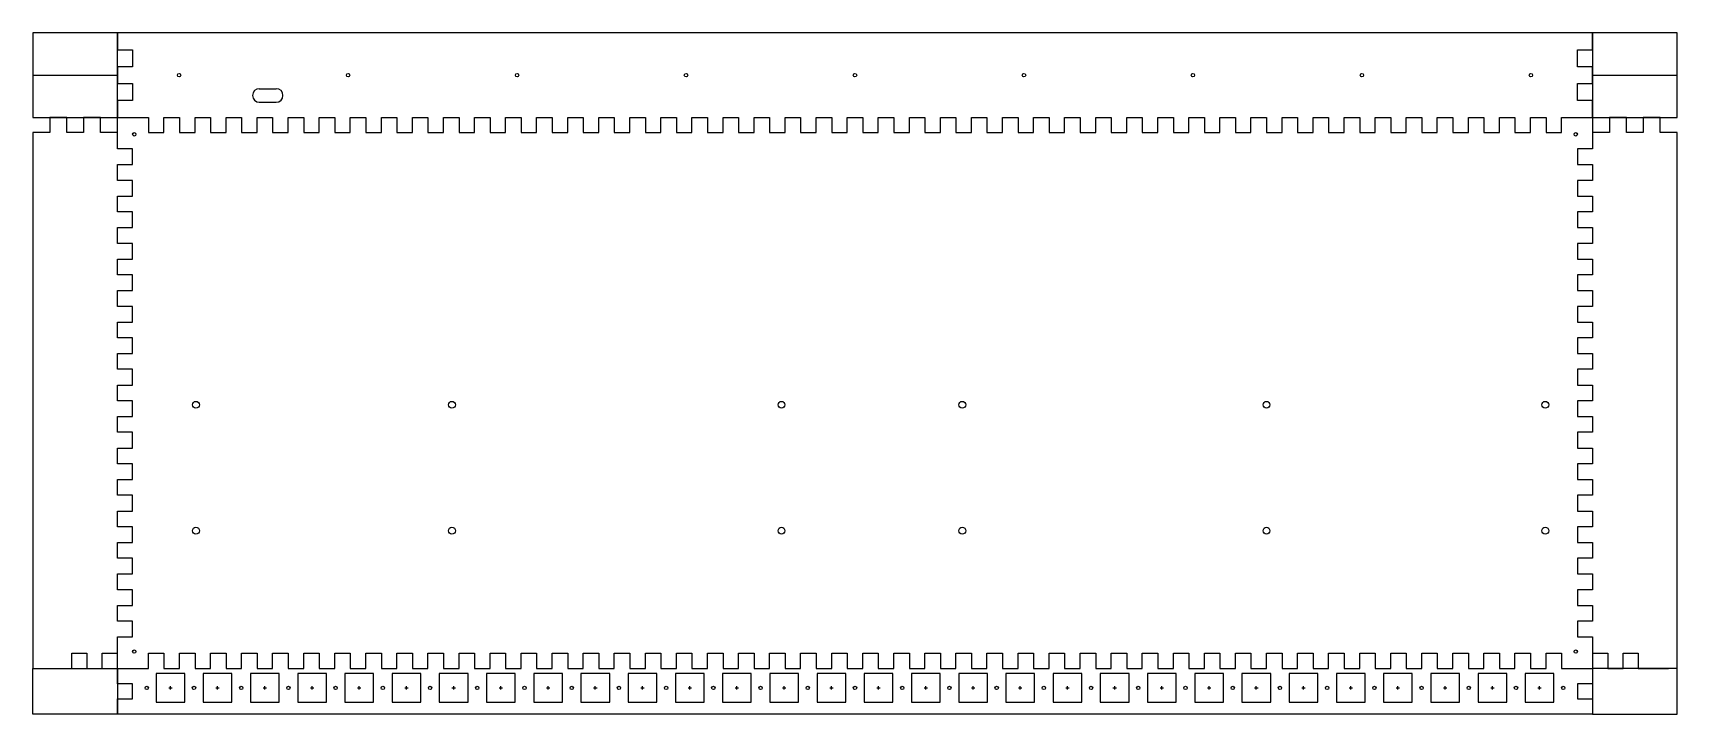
# Model space of a CAD drawing. Header units: metres. Extents: x 0 to 973, y 0 to 403.
import ezdxf

# ---------------------------------------------------------------- set-up
doc = ezdxf.new("R2010")
doc.units = ezdxf.units.M

msp = doc.modelspace()

# ---------------------------------------------------------------- linework, layer by layer
at = {"color": 7}
for p, q in [((50, 403), (0, 403)), ((0, 403), (0, 353)), ((50, 353), (50, 403)), ((923, 403), (50, 403)), ((50, 403), (50, 393)), ((973, 403), (923, 403)), ((923, 403), (923, 353)), ((923, 393), (923, 403)), ((973, 353), (973, 403)), ((50, 393), (59, 393)), ((59, 393), (59, 383)), ((914, 383), (914, 393)), ((914, 393), (923, 393)), ((59, 383), (50, 383)), ((50, 383), (50, 373)), ((923, 383), (914, 383)), ((923, 373), (923, 383)), ((0, 378), (50, 378)), ((50, 373), (59, 373)), ((59, 373), (59, 363)), ((134, 370), (144, 370)), ((914, 363), (914, 373)), ((914, 373), (923, 373)), ((923, 378), (973, 378)), ((59, 363), (50, 363)), ((50, 363), (50, 353)), ((134, 362), (144, 362)), ((923, 363), (914, 363)), ((923, 353), (923, 363)), ((0, 353), (50, 353)), ((20, 353), (10, 353)), ((10, 353), (10, 344)), ((20, 344), (20, 353)), ((40, 353), (30, 353)), ((30, 353), (30, 344)), ((40, 344), (40, 353)), ((50, 353), (68.378952, 353)), ((50, 334.371277), (50, 352.999817)), ((68.378952, 353), (68.378952, 344)), ((77.568428, 344), (77.568428, 353)), ((77.568428, 353), (86.757904, 353)), ((86.757904, 353), (86.757904, 344)), ((95.94738, 344), (95.94738, 353)), ((95.94738, 353), (105.136856, 353)), ((105.136856, 353), (105.136856, 344)), ((114.326332, 344), (114.326332, 353)), ((114.326332, 353), (123.515808, 353)), ((123.515808, 353), (123.515808, 344)), ((132.705276, 344), (132.705276, 353)), ((132.705276, 353), (141.894745, 353)), ((141.894745, 353), (141.894745, 344)), ((151.084213, 344), (151.084213, 353)), ((151.084213, 353), (160.273682, 353)), ((160.273682, 353), (160.273682, 344)), ((169.46315, 344), (169.46315, 353)), ((169.46315, 353), (178.652618, 353)), ((178.652618, 353), (178.652618, 344)), ((187.842087, 344), (187.842087, 353)), ((187.842087, 353), (197.031555, 353)), ((197.031555, 353), (197.031555, 344)), ((206.221024, 344), (206.221024, 353)), ((206.221024, 353), (215.410492, 353)), ((215.410492, 353), (215.410492, 344)), ((224.59996, 344), (224.59996, 353)), ((224.59996, 353), (233.789429, 353)), ((233.789429, 353), (233.789429, 344)), ((242.978897, 344), (242.978897, 353)), ((242.978897, 353), (252.168365, 353)), ((252.168365, 353), (252.168365, 344)), ((261.357849, 344), (261.357849, 353)), ((261.357849, 353), (270.547333, 353)), ((270.547333, 353), (270.547333, 344)), ((279.736816, 344), (279.736816, 353)), ((279.736816, 353), (288.9263, 353)), ((288.9263, 353), (288.9263, 344)), ((298.115784, 344), (298.115784, 353)), ((298.115784, 353), (307.305267, 353)), ((307.305267, 353), (307.305267, 344)), ((316.494751, 344), (316.494751, 353)), ((316.494751, 353), (325.684235, 353)), ((325.684235, 353), (325.684235, 344)), ((334.873718, 344), (334.873718, 353)), ((334.873718, 353), (344.063202, 353)), ((344.063202, 353), (344.063202, 344)), ((353.252686, 344), (353.252686, 353)), ((353.252686, 353), (362.442169, 353)), ((362.442169, 353), (362.442169, 344)), ((371.631653, 344), (371.631653, 353)), ((371.631653, 353), (380.821136, 353)), ((380.821136, 353), (380.821136, 344)), ((390.01062, 344), (390.01062, 353)), ((390.01062, 353), (399.200104, 353)), ((399.200104, 353), (399.200104, 344)), ((408.389587, 344), (408.389587, 353)), ((408.389587, 353), (417.579071, 353)), ((417.579071, 353), (417.579071, 344)), ((426.768555, 344), (426.768555, 353)), ((426.768555, 353), (435.958038, 353)), ((435.958038, 353), (435.958038, 344)), ((445.147522, 344), (445.147522, 353)), ((445.147522, 353), (454.337006, 353)), ((454.337006, 353), (454.337006, 344)), ((463.526489, 344), (463.526489, 353)), ((463.526489, 353), (472.715973, 353)), ((472.715973, 353), (472.715973, 344)), ((481.905457, 344), (481.905457, 353)), ((481.905457, 353), (491.09494, 353)), ((491.09494, 353), (491.09494, 344)), ((500.284424, 344), (500.284424, 353)), ((500.284424, 353), (509.473907, 353)), ((509.473907, 353), (509.473907, 344)), ((518.663391, 344), (518.663391, 353)), ((518.663391, 353), (527.852844, 353)), ((527.852844, 353), (527.852844, 344)), ((537.042297, 344), (537.042297, 353)), ((537.042297, 353), (546.23175, 353)), ((546.23175, 353), (546.23175, 344)), ((555.421204, 344), (555.421204, 353)), ((555.421204, 353), (564.610657, 353)), ((564.610657, 353), (564.610657, 344)), ((573.80011, 344), (573.80011, 353)), ((573.80011, 353), (582.989563, 353)), ((582.989563, 353), (582.989563, 344)), ((592.179016, 344), (592.179016, 353)), ((592.179016, 353), (601.368469, 353)), ((601.368469, 353), (601.368469, 344)), ((610.557922, 344), (610.557922, 353)), ((610.557922, 353), (619.747375, 353)), ((619.747375, 353), (619.747375, 344)), ((628.936829, 344), (628.936829, 353)), ((628.936829, 353), (638.126282, 353)), ((638.126282, 353), (638.126282, 344)), ((647.315735, 344), (647.315735, 353)), ((647.315735, 353), (656.505188, 353)), ((656.505188, 353), (656.505188, 344)), ((665.694641, 344), (665.694641, 353)), ((665.694641, 353), (674.884094, 353)), ((674.884094, 353), (674.884094, 344)), ((684.073547, 344), (684.073547, 353)), ((684.073547, 353), (693.263, 353)), ((693.263, 353), (693.263, 344)), ((702.452454, 344), (702.452454, 353)), ((702.452454, 353), (711.641907, 353)), ((711.641907, 353), (711.641907, 344)), ((720.83136, 344), (720.83136, 353)), ((720.83136, 353), (730.020813, 353)), ((730.020813, 353), (730.020813, 344)), ((739.210266, 344), (739.210266, 353)), ((739.210266, 353), (748.399719, 353)), ((748.399719, 353), (748.399719, 344)), ((757.589172, 344), (757.589172, 353)), ((757.589172, 353), (766.778625, 353)), ((766.778625, 353), (766.778625, 344)), ((775.968079, 344), (775.968079, 353)), ((775.968079, 353), (785.157532, 353)), ((785.157532, 353), (785.157532, 344)), ((794.346985, 344), (794.346985, 353)), ((794.346985, 353), (803.536438, 353)), ((803.536438, 353), (803.536438, 344)), ((812.725891, 344), (812.725891, 353)), ((812.725891, 353), (821.915344, 353)), ((821.915344, 353), (821.915344, 344)), ((831.104797, 344), (831.104797, 353)), ((831.104797, 353), (840.29425, 353)), ((840.29425, 353), (840.29425, 344)), ((849.483704, 344), (849.483704, 353)), ((849.483704, 353), (858.673157, 353)), ((858.673157, 353), (858.673157, 344)), ((867.86261, 344), (867.86261, 353)), ((867.86261, 353), (877.052063, 353)), ((877.052063, 353), (877.052063, 344)), ((886.241516, 344), (886.241516, 353)), ((886.241516, 353), (895.430969, 353)), ((895.430969, 353), (895.430969, 344)), ((904.620422, 344), (904.620422, 353)), ((904.620422, 353), (922.999329, 353)), ((923, 353), (973, 353)), ((923, 353), (923, 334.37146)), ((943, 353), (933, 353)), ((933, 353), (933, 344)), ((943, 344), (943, 353)), ((963, 353), (953, 353)), ((953, 353), (953, 344)), ((963, 344), (963, 353)), ((10, 344), (0, 344)), ((0, 344), (0, 172)), ((30, 344), (20, 344)), ((50, 344), (40, 344)), ((68.378952, 344), (77.568428, 344)), ((86.757904, 344), (95.94738, 344)), ((105.136856, 344), (114.326332, 344)), ((123.515808, 344), (132.705276, 344)), ((141.894745, 344), (151.084213, 344)), ((160.273682, 344), (169.46315, 344)), ((178.652618, 344), (187.842087, 344)), ((197.031555, 344), (206.221024, 344)), ((215.410492, 344), (224.59996, 344)), ((233.789429, 344), (242.978897, 344)), ((252.168365, 344), (261.357849, 344)), ((270.547333, 344), (279.736816, 344)), ((288.9263, 344), (298.115784, 344)), ((307.305267, 344), (316.494751, 344)), ((325.684235, 344), (334.873718, 344)), ((344.063202, 344), (353.252686, 344)), ((362.442169, 344), (371.631653, 344)), ((380.821136, 344), (390.01062, 344)), ((399.200104, 344), (408.389587, 344)), ((417.579071, 344), (426.768555, 344)), ((435.958038, 344), (445.147522, 344)), ((454.337006, 344), (463.526489, 344)), ((472.715973, 344), (481.905457, 344)), ((491.09494, 344), (500.284424, 344)), ((509.473907, 344), (518.663391, 344)), ((527.852844, 344), (537.042297, 344)), ((546.23175, 344), (555.421204, 344)), ((564.610657, 344), (573.80011, 344)), ((582.989563, 344), (592.179016, 344)), ((601.368469, 344), (610.557922, 344)), ((619.747375, 344), (628.936829, 344)), ((638.126282, 344), (647.315735, 344)), ((656.505188, 344), (665.694641, 344)), ((674.884094, 344), (684.073547, 344)), ((693.263, 344), (702.452454, 344)), ((711.641907, 344), (720.83136, 344)), ((730.020813, 344), (739.210266, 344)), ((748.399719, 344), (757.589172, 344)), ((766.778625, 344), (775.968079, 344)), ((785.157532, 344), (794.346985, 344)), ((803.536438, 344), (812.725891, 344)), ((821.915344, 344), (831.104797, 344)), ((840.29425, 344), (849.483704, 344)), ((858.673157, 344), (867.86261, 344)), ((877.052063, 344), (886.241516, 344)), ((895.430969, 344), (904.620422, 344)), ((933, 344), (923, 344)), ((953, 344), (943, 344)), ((973, 344), (963, 344)), ((973, 172), (973, 344)), ((59, 334.371277), (50, 334.371277)), ((59, 325.057007), (59, 334.371277)), ((923, 334.37146), (914, 334.37146)), ((914, 334.37146), (914, 325.05719)), ((50, 315.742737), (50, 325.057007)), ((50, 325.057007), (59, 325.057007)), ((914, 325.05719), (923, 325.05719)), ((923, 325.05719), (923, 315.74292)), ((59, 315.742737), (50, 315.742737)), ((59, 306.428467), (59, 315.742737)), ((923, 315.74292), (914, 315.74292)), ((914, 315.74292), (914, 306.42865)), ((50, 297.114197), (50, 306.428467)), ((50, 306.428467), (59, 306.428467)), ((914, 306.42865), (923, 306.42865)), ((923, 306.42865), (923, 297.11438)), ((59, 297.114197), (50, 297.114197)), ((59, 287.799927), (59, 297.114197)), ((923, 297.11438), (914, 297.11438)), ((914, 297.11438), (914, 287.80011)), ((50, 278.485657), (50, 287.799927)), ((50, 287.799927), (59, 287.799927)), ((914, 287.80011), (923, 287.80011)), ((923, 287.80011), (923, 278.48584)), ((59, 278.485657), (50, 278.485657)), ((59, 269.171387), (59, 278.485657)), ((923, 278.48584), (914, 278.48584)), ((914, 278.48584), (914, 269.17157)), ((50, 259.857117), (50, 269.171387)), ((50, 269.171387), (59, 269.171387)), ((914, 269.17157), (923, 269.17157)), ((923, 269.17157), (923, 259.8573)), ((59, 259.857117), (50, 259.857117)), ((59, 250.542847), (59, 259.857117)), ((923, 259.8573), (914, 259.8573)), ((914, 259.8573), (914, 250.543015)), ((50, 241.228561), (50, 250.542847)), ((50, 250.542847), (59, 250.542847)), ((914, 250.543015), (923, 250.543015)), ((923, 250.543015), (923, 241.228729)), ((59, 241.228561), (50, 241.228561)), ((59, 231.914276), (59, 241.228561)), ((923, 241.228729), (914, 241.228729)), ((914, 241.228729), (914, 231.914444)), ((50, 222.599991), (50, 231.914276)), ((50, 231.914276), (59, 231.914276)), ((914, 231.914444), (923, 231.914444)), ((923, 231.914444), (923, 222.600159)), ((59, 222.599991), (50, 222.599991)), ((59, 213.285706), (59, 222.599991)), ((923, 222.600159), (914, 222.600159)), ((914, 222.600159), (914, 213.285873)), ((50, 203.97142), (50, 213.285706)), ((50, 213.285706), (59, 213.285706)), ((914, 213.285873), (923, 213.285873)), ((923, 213.285873), (923, 203.971588)), ((59, 203.97142), (50, 203.97142)), ((50, 185.34285), (50, 194.657135)), ((50, 194.657135), (59, 194.657135)), ((59, 194.657135), (59, 203.97142)), ((923, 203.971588), (914, 203.971588)), ((914, 203.971588), (914, 194.657303)), ((914, 194.657303), (923, 194.657303)), ((923, 194.657303), (923, 185.343018)), ((59, 185.34285), (50, 185.34285)), ((59, 176.028564), (59, 185.34285)), ((923, 185.343018), (914, 185.343018)), ((914, 185.343018), (914, 176.028732)), ((50, 166.714279), (50, 176.028564)), ((50, 176.028564), (59, 176.028564)), ((914, 176.028732), (923, 176.028732)), ((923, 176.028732), (923, 166.714447)), ((0, 172), (0, 172)), ((0, 172), (0, 27)), ((59, 166.714279), (50, 166.714279)), ((59, 157.399994), (59, 166.714279)), ((923, 166.714447), (914, 166.714447)), ((914, 166.714447), (914, 157.400162)), ((973, 27), (973, 172)), ((973, 172), (973, 172)), ((50, 148.085709), (50, 157.399994)), ((50, 157.399994), (59, 157.399994)), ((914, 157.400162), (923, 157.400162)), ((923, 157.400162), (923, 148.085876)), ((59, 148.085709), (50, 148.085709)), ((59, 138.771423), (59, 148.085709)), ((923, 148.085876), (914, 148.085876)), ((914, 148.085876), (914, 138.771591)), ((50, 129.457138), (50, 138.771423)), ((50, 138.771423), (59, 138.771423)), ((914, 138.771591), (923, 138.771591)), ((923, 138.771591), (923, 129.457306)), ((59, 129.457138), (50, 129.457138)), ((59, 120.142853), (59, 129.457138)), ((923, 129.457306), (914, 129.457306)), ((914, 129.457306), (914, 120.143021)), ((50, 110.828568), (50, 120.142853)), ((50, 120.142853), (59, 120.142853)), ((914, 120.143021), (923, 120.143021)), ((923, 120.143021), (923, 110.828735)), ((59, 110.828568), (50, 110.828568)), ((59, 101.514282), (59, 110.828568)), ((923, 110.828735), (914, 110.828735)), ((914, 110.828735), (914, 101.51445)), ((50, 92.199997), (50, 101.514282)), ((50, 101.514282), (59, 101.514282)), ((914, 101.51445), (923, 101.51445)), ((923, 101.51445), (923, 92.200165)), ((59, 92.199997), (50, 92.199997)), ((59, 82.885712), (59, 92.199997)), ((923, 92.200165), (914, 92.200165)), ((914, 92.200165), (914, 82.88588)), ((50, 73.571426), (50, 82.885712)), ((50, 82.885712), (59, 82.885712)), ((914, 82.88588), (923, 82.88588)), ((923, 82.88588), (923, 73.571594)), ((59, 73.571426), (50, 73.571426)), ((59, 64.257141), (59, 73.571426)), ((923, 73.571594), (914, 73.571594)), ((914, 73.571594), (914, 64.257309)), ((50, 54.942856), (50, 64.257141)), ((50, 64.257141), (59, 64.257141)), ((914, 64.257309), (923, 64.257309)), ((923, 64.257309), (923, 54.943024)), ((59, 54.942856), (50, 54.942856)), ((59, 45.628571), (59, 54.942856)), ((923, 54.943024), (914, 54.943024)), ((914, 54.943024), (914, 45.628738)), ((50, 27), (50, 45.628571)), ((50, 45.628571), (59, 45.628571)), ((914, 45.628738), (923, 45.628738)), ((923, 45.628738), (923, 27.000168)), ((23, 27), (23, 36)), ((23, 36), (32, 36)), ((32, 36), (32, 27)), ((41, 27), (41, 36)), ((41, 36), (50, 36)), ((68.378952, 27), (68.378952, 36)), ((68.378952, 36), (77.568428, 36)), ((77.568428, 36), (77.568428, 27)), ((86.757904, 27), (86.757904, 36)), ((86.757904, 36), (95.94738, 36)), ((95.94738, 36), (95.94738, 27)), ((105.136856, 27), (105.136856, 36)), ((105.136856, 36), (114.326332, 36)), ((114.326332, 36), (114.326332, 27)), ((123.515808, 27), (123.515808, 36)), ((123.515808, 36), (132.705276, 36)), ((132.705276, 36), (132.705276, 27)), ((141.894745, 27), (141.894745, 36)), ((141.894745, 36), (151.084213, 36)), ((151.084213, 36), (151.084213, 27)), ((160.273682, 27), (160.273682, 36)), ((160.273682, 36), (169.46315, 36)), ((169.46315, 36), (169.46315, 27)), ((178.652618, 27), (178.652618, 36)), ((178.652618, 36), (187.842087, 36)), ((187.842087, 36), (187.842087, 27)), ((197.031555, 27), (197.031555, 36)), ((197.031555, 36), (206.221024, 36)), ((206.221024, 36), (206.221024, 27)), ((215.410492, 27), (215.410492, 36)), ((215.410492, 36), (224.59996, 36)), ((224.59996, 36), (224.59996, 27)), ((233.789429, 27), (233.789429, 36)), ((233.789429, 36), (242.978897, 36)), ((242.978897, 36), (242.978897, 27)), ((252.168365, 27), (252.168365, 36)), ((252.168365, 36), (261.357849, 36)), ((261.357849, 36), (261.357849, 27)), ((270.547333, 27), (270.547333, 36)), ((270.547333, 36), (279.736816, 36)), ((279.736816, 36), (279.736816, 27)), ((288.9263, 27), (288.9263, 36)), ((288.9263, 36), (298.115784, 36)), ((298.115784, 36), (298.115784, 27)), ((307.305267, 27), (307.305267, 36)), ((307.305267, 36), (316.494751, 36)), ((316.494751, 36), (316.494751, 27)), ((325.684235, 27), (325.684235, 36)), ((325.684235, 36), (334.873718, 36)), ((334.873718, 36), (334.873718, 27)), ((344.063202, 27), (344.063202, 36)), ((344.063202, 36), (353.252686, 36)), ((353.252686, 36), (353.252686, 27)), ((362.442169, 27), (362.442169, 36)), ((362.442169, 36), (371.631653, 36)), ((371.631653, 36), (371.631653, 27)), ((380.821136, 27), (380.821136, 36)), ((380.821136, 36), (390.01062, 36)), ((390.01062, 36), (390.01062, 27)), ((399.200104, 27), (399.200104, 36)), ((399.200104, 36), (408.389587, 36)), ((408.389587, 36), (408.389587, 27)), ((417.579071, 27), (417.579071, 36)), ((417.579071, 36), (426.768555, 36)), ((426.768555, 36), (426.768555, 27)), ((435.958038, 27), (435.958038, 36)), ((435.958038, 36), (445.147522, 36)), ((445.147522, 36), (445.147522, 27)), ((454.337006, 27), (454.337006, 36)), ((454.337006, 36), (463.526489, 36)), ((463.526489, 36), (463.526489, 27)), ((472.715973, 27), (472.715973, 36)), ((472.715973, 36), (481.905457, 36)), ((481.905457, 36), (481.905457, 27)), ((491.09494, 27), (491.09494, 36)), ((491.09494, 36), (500.284424, 36)), ((500.284424, 36), (500.284424, 27)), ((509.473907, 27), (509.473907, 36)), ((509.473907, 36), (518.663391, 36)), ((518.663391, 36), (518.663391, 27)), ((527.852844, 27), (527.852844, 36)), ((527.852844, 36), (537.042297, 36)), ((537.042297, 36), (537.042297, 27)), ((546.23175, 27), (546.23175, 36)), ((546.23175, 36), (555.421204, 36)), ((555.421204, 36), (555.421204, 27)), ((564.610657, 27), (564.610657, 36)), ((564.610657, 36), (573.80011, 36)), ((573.80011, 36), (573.80011, 27)), ((582.989563, 27), (582.989563, 36)), ((582.989563, 36), (592.179016, 36)), ((592.179016, 36), (592.179016, 27)), ((601.368469, 27), (601.368469, 36)), ((601.368469, 36), (610.557922, 36)), ((610.557922, 36), (610.557922, 27)), ((619.747375, 27), (619.747375, 36)), ((619.747375, 36), (628.936829, 36)), ((628.936829, 36), (628.936829, 27)), ((638.126282, 27), (638.126282, 36)), ((638.126282, 36), (647.315735, 36)), ((647.315735, 36), (647.315735, 27)), ((656.505188, 27), (656.505188, 36)), ((656.505188, 36), (665.694641, 36)), ((665.694641, 36), (665.694641, 27)), ((674.884094, 27), (674.884094, 36)), ((674.884094, 36), (684.073547, 36)), ((684.073547, 36), (684.073547, 27)), ((693.263, 27), (693.263, 36)), ((693.263, 36), (702.452454, 36)), ((702.452454, 36), (702.452454, 27)), ((711.641907, 27), (711.641907, 36)), ((711.641907, 36), (720.83136, 36)), ((720.83136, 36), (720.83136, 27)), ((730.020813, 27), (730.020813, 36)), ((730.020813, 36), (739.210266, 36)), ((739.210266, 36), (739.210266, 27)), ((748.399719, 27), (748.399719, 36)), ((748.399719, 36), (757.589172, 36)), ((757.589172, 36), (757.589172, 27)), ((766.778625, 27), (766.778625, 36)), ((766.778625, 36), (775.968079, 36)), ((775.968079, 36), (775.968079, 27)), ((785.157532, 27), (785.157532, 36)), ((785.157532, 36), (794.346985, 36)), ((794.346985, 36), (794.346985, 27)), ((803.536438, 27), (803.536438, 36)), ((803.536438, 36), (812.725891, 36)), ((812.725891, 36), (812.725891, 27)), ((821.915344, 27), (821.915344, 36)), ((821.915344, 36), (831.104797, 36)), ((831.104797, 36), (831.104797, 27)), ((840.29425, 27), (840.29425, 36)), ((840.29425, 36), (849.483704, 36)), ((849.483704, 36), (849.483704, 27)), ((858.673157, 27), (858.673157, 36)), ((858.673157, 36), (867.86261, 36)), ((867.86261, 36), (867.86261, 27)), ((877.052063, 27), (877.052063, 36)), ((877.052063, 36), (886.241516, 36)), ((886.241516, 36), (886.241516, 27)), ((895.430969, 27), (895.430969, 36)), ((895.430969, 36), (904.620422, 36)), ((904.620422, 36), (904.620422, 27)), ((923, 36), (932, 36)), ((932, 36), (932, 27)), ((941, 27), (941, 36)), ((941, 36), (950, 36)), ((950, 36), (950, 27)), ((0, 0), (0, 27)), ((0, 27), (50, 27)), ((14, 27), (23, 27)), ((32, 27), (41, 27)), ((50, 27), (50, 0)), ((50, 27), (68.378952, 27)), ((50, 18), (50, 27)), ((89.869995, 24), (72.869995, 24)), ((72.869995, 24), (72.869995, 7)), ((77.568428, 27), (86.757904, 27)), ((89.869995, 7), (89.869995, 24)), ((95.94738, 27), (105.136856, 27)), ((117.809998, 24), (100.809998, 24)), ((100.809998, 24), (100.809998, 7)), ((114.326332, 27), (123.515808, 27)), ((117.809998, 7), (117.809998, 24)), ((145.75, 24), (128.75, 24)), ((128.75, 24), (128.75, 7)), ((132.705276, 27), (141.894745, 27)), ((145.75, 7), (145.75, 24)), ((151.084213, 27), (160.273682, 27)), ((173.690002, 24), (156.690002, 24)), ((156.690002, 24), (156.690002, 7)), ((169.46315, 27), (178.652618, 27)), ((173.690002, 7), (173.690002, 24)), ((201.630005, 24), (184.630005, 24)), ((184.630005, 24), (184.630005, 7)), ((187.842087, 27), (197.031555, 27)), ((201.630005, 7), (201.630005, 24)), ((206.221024, 27), (215.410492, 27)), ((229.570007, 24), (212.570007, 24)), ((212.570007, 24), (212.570007, 7)), ((224.59996, 27), (233.789429, 27)), ((229.570007, 7), (229.570007, 24)), ((257.51001, 24), (240.509995, 24)), ((240.509995, 24), (240.509995, 7)), ((242.978897, 27), (252.168365, 27)), ((257.51001, 7), (257.51001, 24)), ((261.357849, 27), (270.547333, 27)), ((285.449982, 24), (268.449982, 24)), ((268.449982, 24), (268.449982, 7)), ((279.736816, 27), (288.9263, 27)), ((285.449982, 7), (285.449982, 24)), ((313.389984, 24), (296.389984, 24)), ((296.389984, 24), (296.389984, 7)), ((298.115784, 27), (307.305267, 27)), ((313.389984, 7), (313.389984, 24)), ((316.494751, 27), (325.684235, 27)), ((341.329987, 24), (324.329987, 24)), ((324.329987, 24), (324.329987, 7)), ((334.873718, 27), (344.063202, 27)), ((341.329987, 7), (341.329987, 24)), ((369.269989, 24), (352.269989, 24)), ((352.269989, 24), (352.269989, 7)), ((353.252686, 27), (362.442169, 27)), ((369.269989, 7), (369.269989, 24)), ((371.631653, 27), (380.821136, 27)), ((397.209991, 24), (380.209991, 24)), ((380.209991, 24), (380.209991, 7)), ((390.01062, 27), (399.200104, 27)), ((397.209991, 7), (397.209991, 24)), ((425.149994, 24), (408.149994, 24)), ((408.149994, 24), (408.149994, 7)), ((408.389587, 27), (417.579071, 27)), ((425.149994, 7), (425.149994, 24)), ((426.768555, 27), (435.958038, 27)), ((453.089996, 24), (436.089996, 24)), ((436.089996, 24), (436.089996, 7)), ((445.147522, 27), (454.337006, 27)), ((453.089996, 7), (453.089996, 24)), ((463.526489, 27), (472.715973, 27)), ((481.029999, 24), (464.029999, 24)), ((464.029999, 24), (464.029999, 7)), ((481.029999, 7), (481.029999, 24)), ((481.905457, 27), (491.09494, 27)), ((508.970001, 24), (491.970001, 24)), ((491.970001, 24), (491.970001, 7)), ((500.284424, 27), (509.473907, 27)), ((508.970001, 7), (508.970001, 24)), ((518.663391, 27), (527.852844, 27)), ((536.909973, 24), (519.909973, 24)), ((519.909973, 24), (519.909973, 7)), ((536.909973, 7), (536.909973, 24)), ((537.042297, 27), (546.23175, 27)), ((564.849976, 24), (547.849976, 24)), ((547.849976, 24), (547.849976, 7)), ((555.421204, 27), (564.610657, 27)), ((564.849976, 7), (564.849976, 24)), ((573.80011, 27), (582.989563, 27)), ((592.789978, 24), (575.789978, 24)), ((575.789978, 24), (575.789978, 7)), ((592.179016, 27), (601.368469, 27)), ((592.789978, 7), (592.789978, 24)), ((620.72998, 24), (603.72998, 24)), ((603.72998, 24), (603.72998, 7)), ((610.557922, 27), (619.747375, 27)), ((620.72998, 7), (620.72998, 24)), ((628.936829, 27), (638.126282, 27)), ((648.669983, 24), (631.669983, 24)), ((631.669983, 24), (631.669983, 7)), ((647.315735, 27), (656.505188, 27)), ((648.669983, 7), (648.669983, 24)), ((676.609985, 24), (659.609985, 24)), ((659.609985, 24), (659.609985, 7)), ((665.694641, 27), (674.884094, 27)), ((676.609985, 7), (676.609985, 24)), ((684.073547, 27), (693.263, 27)), ((704.549988, 24), (687.549988, 24)), ((687.549988, 24), (687.549988, 7)), ((702.452454, 27), (711.641907, 27)), ((704.549988, 7), (704.549988, 24)), ((732.48999, 24), (715.48999, 24)), ((715.48999, 24), (715.48999, 7)), ((720.83136, 27), (730.020813, 27)), ((732.48999, 7), (732.48999, 24)), ((739.210266, 27), (748.399719, 27)), ((760.429993, 24), (743.429993, 24)), ((743.429993, 24), (743.429993, 7)), ((757.589172, 27), (766.778625, 27)), ((760.429993, 7), (760.429993, 24)), ((788.369995, 24), (771.369995, 24)), ((771.369995, 24), (771.369995, 7)), ((775.968079, 27), (785.157532, 27)), ((788.369995, 7), (788.369995, 24)), ((794.346985, 27), (803.536438, 27)), ((816.309937, 24), (799.309937, 24)), ((799.309937, 24), (799.309937, 7)), ((812.725891, 27), (821.915344, 27)), ((816.309937, 7), (816.309937, 24)), ((844.25, 24), (827.25, 24)), ((827.25, 24), (827.25, 7)), ((831.104797, 27), (840.29425, 27)), ((844.25, 7), (844.25, 24)), ((849.483704, 27), (858.673157, 27)), ((872.189941, 24), (855.189941, 24)), ((855.189941, 24), (855.189941, 7)), ((867.86261, 27), (877.052063, 27)), ((872.189941, 7), (872.189941, 24)), ((900.130005, 24), (883.130005, 24)), ((883.130005, 24), (883.130005, 7)), ((886.241516, 27), (895.430969, 27)), ((900.130005, 7), (900.130005, 24)), ((904.620422, 27), (922.999329, 27)), ((923, 27), (923, 0)), ((973, 27), (923, 27)), ((923, 27), (923, 18)), ((932, 27), (941, 27)), ((950, 27), (968, 27)), ((973, 0), (973, 27)), ((59, 18), (50, 18)), ((59, 9), (59, 18)), ((80.369995, 15.5), (82.369995, 15.5)), ((81.369995, 14.5), (81.369995, 16.5)), ((108.309998, 15.5), (110.309998, 15.5)), ((109.309998, 14.5), (109.309998, 16.5)), ((136.25, 15.5), (138.25, 15.5)), ((137.25, 14.5), (137.25, 16.5)), ((164.190002, 15.5), (166.190002, 15.5)), ((165.190002, 14.5), (165.190002, 16.5)), ((192.130005, 15.5), (194.130005, 15.5)), ((193.130005, 14.5), (193.130005, 16.5)), ((220.070007, 15.5), (222.070007, 15.5)), ((221.070007, 14.5), (221.070007, 16.5)), ((248.009995, 15.5), (250.009995, 15.5)), ((249.009995, 14.5), (249.009995, 16.5)), ((275.949982, 15.5), (277.949982, 15.5)), ((276.949982, 14.5), (276.949982, 16.5)), ((303.889984, 15.5), (305.889984, 15.5)), ((304.889984, 14.5), (304.889984, 16.5)), ((331.829987, 15.5), (333.829987, 15.5)), ((332.829987, 14.5), (332.829987, 16.5)), ((359.769989, 15.5), (361.769989, 15.5)), ((360.769989, 14.5), (360.769989, 16.5)), ((387.709991, 15.5), (389.709991, 15.5)), ((388.709991, 14.5), (388.709991, 16.5)), ((415.649994, 15.5), (417.649994, 15.5)), ((416.649994, 14.5), (416.649994, 16.5)), ((443.589996, 15.5), (445.589996, 15.5)), ((444.589996, 14.5), (444.589996, 16.5)), ((471.529999, 15.5), (473.529999, 15.5)), ((472.529999, 14.5), (472.529999, 16.5)), ((499.470001, 15.5), (501.470001, 15.5)), ((500.470001, 14.5), (500.470001, 16.5)), ((527.409973, 15.5), (529.409973, 15.5)), ((528.409973, 14.5), (528.409973, 16.5)), ((555.349976, 15.5), (557.349976, 15.5)), ((556.349976, 14.5), (556.349976, 16.5)), ((583.289978, 15.5), (585.289978, 15.5)), ((584.289978, 14.5), (584.289978, 16.5)), ((611.22998, 15.5), (613.22998, 15.5)), ((612.22998, 14.5), (612.22998, 16.5)), ((639.169983, 15.5), (641.169983, 15.5)), ((640.169983, 14.5), (640.169983, 16.5)), ((667.109985, 15.5), (669.109985, 15.5)), ((668.109985, 14.5), (668.109985, 16.5)), ((695.049988, 15.5), (697.049988, 15.5)), ((696.049988, 14.5), (696.049988, 16.5)), ((722.98999, 15.5), (724.98999, 15.5)), ((723.98999, 14.5), (723.98999, 16.5)), ((750.929993, 15.5), (752.929993, 15.5)), ((751.929993, 14.5), (751.929993, 16.5)), ((778.869995, 15.5), (780.869995, 15.5)), ((779.869995, 14.5), (779.869995, 16.5)), ((806.809937, 15.5), (808.809937, 15.5)), ((807.809937, 14.5), (807.809937, 16.5)), ((834.75, 15.5), (836.75, 15.5)), ((835.75, 14.5), (835.75, 16.5)), ((862.689941, 15.5), (864.689941, 15.5)), ((863.689941, 14.5), (863.689941, 16.5)), ((890.630005, 15.5), (892.630005, 15.5)), ((891.630005, 14.5), (891.630005, 16.5)), ((923, 18), (914, 18)), ((914, 18), (914, 9)), ((50, 0), (0, 0)), ((50, 0), (50, 9)), ((50, 9), (59, 9)), ((923, 0), (50, 0)), ((72.869995, 7), (89.869995, 7)), ((100.809998, 7), (117.809998, 7)), ((128.75, 7), (145.75, 7)), ((156.690002, 7), (173.690002, 7)), ((184.630005, 7), (201.630005, 7)), ((212.570007, 7), (229.570007, 7)), ((240.509995, 7), (257.51001, 7)), ((268.449982, 7), (285.449982, 7)), ((296.389984, 7), (313.389984, 7)), ((324.329987, 7), (341.329987, 7)), ((352.269989, 7), (369.269989, 7)), ((380.209991, 7), (397.209991, 7)), ((408.149994, 7), (425.149994, 7)), ((436.089996, 7), (453.089996, 7)), ((464.029999, 7), (481.029999, 7)), ((491.970001, 7), (508.970001, 7)), ((519.909973, 7), (536.909973, 7)), ((547.849976, 7), (564.849976, 7)), ((575.789978, 7), (592.789978, 7)), ((603.72998, 7), (620.72998, 7)), ((631.669983, 7), (648.669983, 7)), ((659.609985, 7), (676.609985, 7)), ((687.549988, 7), (704.549988, 7)), ((715.48999, 7), (732.48999, 7)), ((743.429993, 7), (760.429993, 7)), ((771.369995, 7), (788.369995, 7)), ((799.309937, 7), (816.309937, 7)), ((827.25, 7), (844.25, 7)), ((855.189941, 7), (872.189941, 7)), ((883.130005, 7), (900.130005, 7)), ((914, 9), (923, 9)), ((923, 9), (923, 0)), ((923, 0), (973, 0))]:
    msp.add_line(p, q, dxfattribs=at)
for centre, radius in [((86.5, 378), 1), ((186.5, 378), 1), ((286.5, 378), 1), ((386.5, 378), 1), ((486.5, 378), 1), ((586.5, 378), 1), ((686.5, 378), 1), ((786.5, 378), 1), ((886.5, 378), 1), ((60, 343), 1), ((913, 343), 1), ((96.5, 183), 2), ((248, 183), 2), ((443, 183), 2), ((550, 183), 2), ((730, 183), 2), ((895, 183), 2), ((96.5, 108.5), 2), ((248, 108.5), 2), ((443, 108.5), 2), ((550, 108.5), 2), ((730, 108.5), 2), ((895, 108.5), 2), ((60, 37), 1), ((913, 37), 1), ((67.399994, 15.5), 1), ((95.339996, 15.5), 1), ((123.279999, 15.5), 1), ((151.220001, 15.5), 1), ((179.160004, 15.5), 1), ((207.100006, 15.5), 1), ((235.039993, 15.5), 1), ((262.97998, 15.5), 1), ((290.919983, 15.5), 1), ((318.859985, 15.5), 1), ((346.799988, 15.5), 1), ((374.73999, 15.5), 1), ((402.679993, 15.5), 1), ((430.619995, 15.5), 1), ((458.559998, 15.5), 1), ((486.5, 15.5), 1), ((514.440002, 15.5), 1), ((542.380005, 15.5), 1), ((570.320007, 15.5), 1), ((598.26001, 15.5), 1), ((626.200012, 15.5), 1), ((654.140015, 15.5), 1), ((682.080017, 15.5), 1), ((710.02002, 15.5), 1), ((737.960022, 15.5), 1), ((765.900024, 15.5), 1), ((793.839966, 15.5), 1), ((821.780029, 15.5), 1), ((849.719971, 15.5), 1), ((877.660034, 15.5), 1), ((905.599976, 15.5), 1)]:
    msp.add_circle(centre, radius, dxfattribs=at)
for centre, start, end in [((134, 366), 90, 270), ((144, 366), 270, 90)]:
    msp.add_arc(centre, 4, start, end, dxfattribs=at)

doc.saveas('drawing.dxf')
